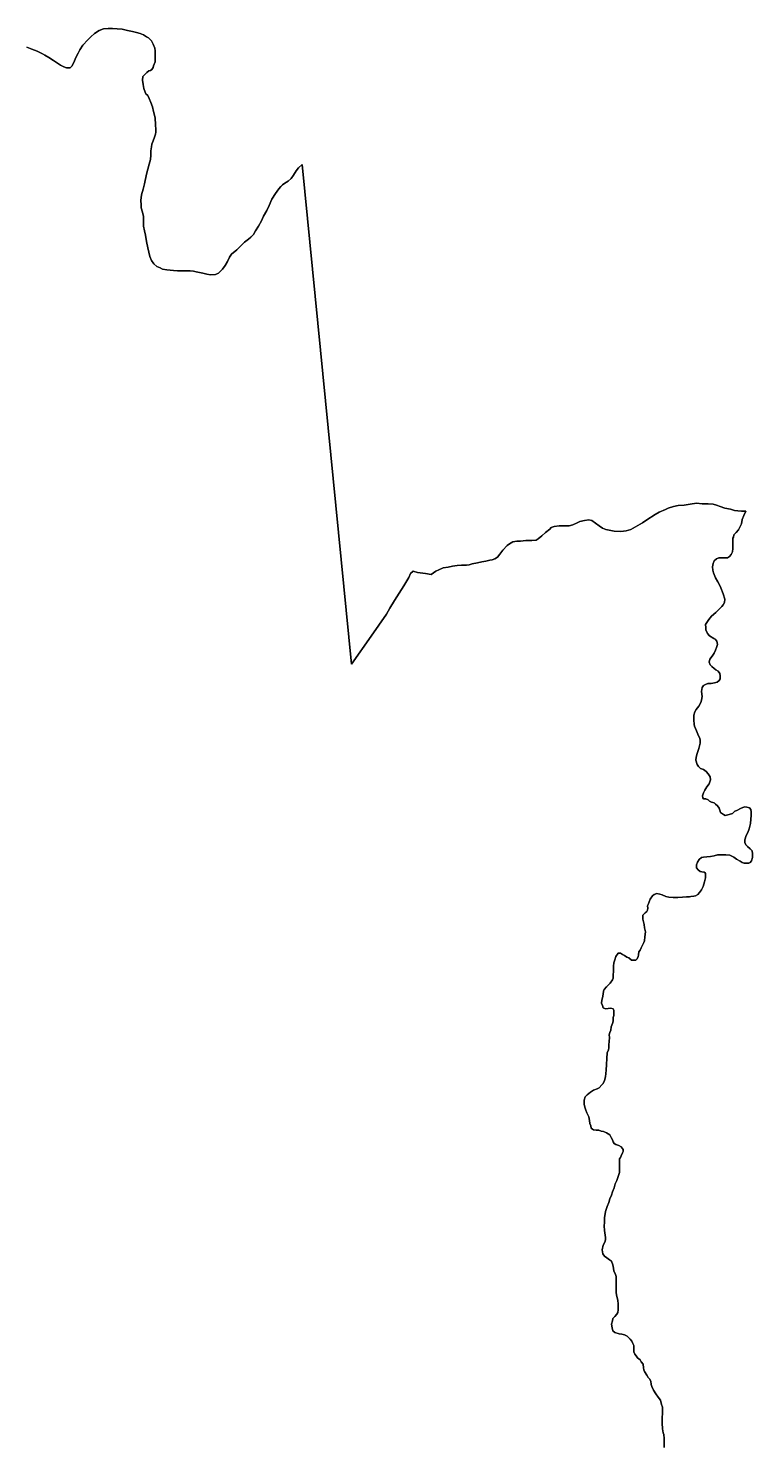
# Model space of a CAD drawing. Header units: inches. Extents: x 33.9 to 41.9, y -4.8 to 5.4.
# Drawn here: x 39.6127 to 39.6691, y -3.7523 to -3.6419 of the extents above; entities that cross this region are included whole.
import ezdxf

# ---------------------------------------------------------------- set-up
doc = ezdxf.new("R2010")
doc.units = ezdxf.units.IN
doc.header["$MEASUREMENT"] = 0
doc.layers.add('Counties', color=7, linetype='Continuous')

msp = doc.modelspace()

# ---------------------------------------------------------------- linework, layer by layer
at = {"layer": 'Counties'}
for points in [[(39.66219, -3.75238), (39.66219, -3.75201), (39.66219, -3.75169), (39.66217, -3.75138), (39.66211, -3.75124), (39.66207, -3.75093), (39.66203, -3.7505), (39.66203, -3.75016), (39.66205, -3.74965), (39.66207, -3.74926), (39.66197, -3.74903), (39.66189, -3.74871), (39.66171, -3.74846), (39.66154, -3.74822), (39.66136, -3.74793), (39.66124, -3.74765), (39.66118, -3.74748), (39.66114, -3.74722), (39.66104, -3.74703), (39.66094, -3.74693), (39.66083, -3.74677), (39.66065, -3.74646), (39.66061, -3.74634), (39.66057, -3.74618), (39.66055, -3.74591), (39.66041, -3.74573), (39.66031, -3.74557), (39.66012, -3.74542), (39.66, -3.74526), (39.6599, -3.74512), (39.65984, -3.74493), (39.65982, -3.74467), (39.65982, -3.74444), (39.65976, -3.74428), (39.65968, -3.74412), (39.65954, -3.74395), (39.6593, -3.74373), (39.65911, -3.74363), (39.65889, -3.74356), (39.65869, -3.74354), (39.65836, -3.74344), (39.6582, -3.7433), (39.65814, -3.74307), (39.6581, -3.74279), (39.65816, -3.74252), (39.6582, -3.74234), (39.65834, -3.74218), (39.6585, -3.74201), (39.65857, -3.74187), (39.6586, -3.74167), (39.6586, -3.74144), (39.65861, -3.74122), (39.65857, -3.74093), (39.6585, -3.74063), (39.65846, -3.74036), (39.65846, -3.74001), (39.65846, -3.73948), (39.65844, -3.73908), (39.65838, -3.73885), (39.65826, -3.73865), (39.65824, -3.73844), (39.6582, -3.73816), (39.65808, -3.73789), (39.65794, -3.73779), (39.65773, -3.73762), (39.65755, -3.7375), (39.65741, -3.7373), (39.65737, -3.73701), (39.65745, -3.73665), (39.65759, -3.73636), (39.65763, -3.73618), (39.65761, -3.73605), (39.65759, -3.73585), (39.65755, -3.7355), (39.65753, -3.73512), (39.65755, -3.73487), (39.65755, -3.73452), (39.65763, -3.73401), (39.65775, -3.73363), (39.65787, -3.73332), (39.65796, -3.73303), (39.6581, -3.73275), (39.65818, -3.73248), (39.6583, -3.73218), (39.65838, -3.73187), (39.6585, -3.73159), (39.65864, -3.73122), (39.65872, -3.73097), (39.65872, -3.73073), (39.65872, -3.73024), (39.65872, -3.72991), (39.6588, -3.72981), (39.65885, -3.72969), (39.65895, -3.72946), (39.65899, -3.72934), (39.65899, -3.72918), (39.65885, -3.72899), (39.65866, -3.72889), (39.65842, -3.72881), (39.6583, -3.72873), (39.65822, -3.72859), (39.65818, -3.72844), (39.65806, -3.72826), (39.65795, -3.72805), (39.65783, -3.72797), (39.65769, -3.72789), (39.65747, -3.72779), (39.65729, -3.72775), (39.6571, -3.72769), (39.6569, -3.72769), (39.6567, -3.72767), (39.6566, -3.72761), (39.65652, -3.72752), (39.65647, -3.72736), (39.65641, -3.72716), (39.65639, -3.72693), (39.65633, -3.72665), (39.65617, -3.72634), (39.65609, -3.72612), (39.65601, -3.72589), (39.65595, -3.72567), (39.65595, -3.72536), (39.65603, -3.7251), (39.65619, -3.72493), (39.65645, -3.72473), (39.65668, -3.72457), (39.65698, -3.72446), (39.65712, -3.72438), (39.65733, -3.72416), (39.65745, -3.72404), (39.65755, -3.72383), (39.65763, -3.72352), (39.65765, -3.72328), (39.65767, -3.72301), (39.65775, -3.72167), (39.65785, -3.72144), (39.65789, -3.72128), (39.65789, -3.72105), (39.65791, -3.72079), (39.65793, -3.72048), (39.65791, -3.72026), (39.65797, -3.72008), (39.65805, -3.71989), (39.65807, -3.71963), (39.65816, -3.71938), (39.65821, -3.7192), (39.65821, -3.71891), (39.65828, -3.71877), (39.65828, -3.7185), (39.65826, -3.71834), (39.65821, -3.71824), (39.65805, -3.7182), (39.65783, -3.71822), (39.65761, -3.71824), (39.65745, -3.71816), (39.6574, -3.71799), (39.65732, -3.71779), (39.65734, -3.71756), (39.6574, -3.71738), (39.65744, -3.7171), (39.65746, -3.71687), (39.65753, -3.71673), (39.65771, -3.71652), (39.65799, -3.71624), (39.65817, -3.71599), (39.65821, -3.71585), (39.65823, -3.71563), (39.65825, -3.7153), (39.65825, -3.71493), (39.65828, -3.71467), (39.65834, -3.71442), (39.65842, -3.71416), (39.65862, -3.71391), (39.65878, -3.71391), (39.65894, -3.714), (39.65911, -3.7141), (39.65927, -3.71422), (39.65943, -3.71428), (39.65965, -3.71444), (39.65989, -3.71446), (39.65998, -3.71444), (39.66006, -3.71436), (39.66016, -3.71418), (39.6602, -3.71404), (39.66022, -3.71381), (39.66032, -3.71367), (39.6604, -3.71349), (39.6605, -3.71328), (39.6606, -3.71308), (39.66066, -3.71295), (39.66068, -3.71263), (39.66073, -3.71224), (39.66066, -3.71193), (39.66064, -3.71167), (39.66052, -3.71126), (39.66054, -3.71094), (39.66072, -3.71077), (39.66083, -3.71065), (39.66089, -3.71055), (39.66091, -3.7104), (39.66089, -3.71022), (39.66093, -3.71012), (39.66103, -3.70991), (39.66111, -3.70969), (39.66127, -3.70945), (39.66141, -3.70934), (39.66162, -3.70926), (39.66186, -3.7093), (39.66204, -3.70936), (39.66232, -3.70949), (39.66255, -3.70955), (39.66289, -3.70957), (39.66324, -3.70957), (39.66362, -3.70955), (39.66392, -3.70953), (39.66415, -3.70951), (39.66427, -3.70949), (39.66449, -3.70947), (39.66463, -3.70943), (39.6648, -3.70934), (39.66494, -3.70918), (39.6651, -3.70898), (39.66522, -3.70871), (39.66532, -3.70834), (39.6654, -3.70804), (39.6654, -3.70781), (39.6654, -3.70767), (39.6653, -3.70761), (39.66512, -3.70757), (39.66498, -3.70755), (39.66483, -3.70743), (39.66471, -3.70726), (39.66471, -3.70704), (39.66477, -3.70683), (39.66492, -3.70661), (39.6651, -3.70645), (39.66524, -3.70643), (39.66552, -3.70641), (39.66579, -3.70637), (39.66609, -3.70634), (39.66635, -3.70624), (39.6666, -3.70624), (39.667, -3.70624), (39.66731, -3.70628), (39.66761, -3.70643), (39.66783, -3.70659), (39.6681, -3.70675), (39.66826, -3.70684), (39.66842, -3.7069), (39.66862, -3.7069), (39.66877, -3.70689), (39.66889, -3.70684), (39.66899, -3.70673), (39.66907, -3.70645), (39.66907, -3.70618), (39.66903, -3.70594), (39.66887, -3.70579), (39.66868, -3.70561), (39.66856, -3.70549), (39.66846, -3.70532), (39.66846, -3.70508), (39.66856, -3.70475), (39.6687, -3.70451), (39.6688, -3.70422), (39.6689, -3.70381), (39.66893, -3.70347), (39.66895, -3.70318), (39.66897, -3.7029), (39.66893, -3.70273), (39.66884, -3.70259), (39.66862, -3.70253), (39.66844, -3.70251), (39.66812, -3.70265), (39.66785, -3.70279), (39.66769, -3.70286), (39.66751, -3.70302), (39.66725, -3.70312), (39.66694, -3.70318), (39.6668, -3.7031), (39.66658, -3.70296), (39.66652, -3.70277), (39.66646, -3.70263), (39.66633, -3.70243), (39.66619, -3.7023), (39.66607, -3.7022), (39.66587, -3.70214), (39.66572, -3.70206), (39.66562, -3.70196), (39.66542, -3.70189), (39.66526, -3.7019), (39.6652, -3.70181), (39.66518, -3.70165), (39.66526, -3.70143), (39.66536, -3.70122), (39.66552, -3.70096), (39.6657, -3.70073), (39.66579, -3.70041), (39.66576, -3.70018), (39.6656, -3.69994), (39.66546, -3.69977), (39.66526, -3.69961), (39.66502, -3.69953), (39.66487, -3.69937), (39.66475, -3.69922), (39.66465, -3.69889), (39.66467, -3.69865), (39.66475, -3.69835), (39.66489, -3.69796), (39.66499, -3.69755), (39.66499, -3.69736), (39.66497, -3.69718), (39.66485, -3.69698), (39.66471, -3.69661), (39.66455, -3.69624), (39.66451, -3.6961), (39.66449, -3.69575), (39.66449, -3.69537), (39.66457, -3.69512), (39.66467, -3.69494), (39.66489, -3.69467), (39.66503, -3.69439), (39.6651, -3.6942), (39.66514, -3.69392), (39.6651, -3.69353), (39.66514, -3.69322), (39.66526, -3.69306), (39.6654, -3.69298), (39.66558, -3.6929), (39.66584, -3.69292), (39.66611, -3.69286), (39.66631, -3.69282), (39.66647, -3.69269), (39.66655, -3.69255), (39.66655, -3.69232), (39.66651, -3.69214), (39.66639, -3.69194), (39.66621, -3.69185), (39.66607, -3.69175), (39.66591, -3.69159), (39.66578, -3.69145), (39.66568, -3.69124), (39.66574, -3.69102), (39.66593, -3.69079), (39.66609, -3.69055), (39.66619, -3.69031), (39.66627, -3.6901), (39.66633, -3.68988), (39.66629, -3.68961), (39.66615, -3.68947), (39.66605, -3.68941), (39.66572, -3.6892), (39.66556, -3.68902), (39.66542, -3.68873), (39.66542, -3.68855), (39.6654, -3.68833), (39.6655, -3.68816), (39.66566, -3.68792), (39.66586, -3.68767), (39.66621, -3.68739), (39.66647, -3.68712), (39.66667, -3.68692), (39.66678, -3.68679), (39.66688, -3.68661), (39.6669, -3.68635), (39.66678, -3.68594), (39.66661, -3.68547), (39.66651, -3.68528), (39.66637, -3.685), (39.66619, -3.68469), (39.66602, -3.68429), (39.66598, -3.6841), (39.66596, -3.68384), (39.666, -3.68357), (39.66609, -3.68335), (39.66625, -3.68322), (39.66643, -3.68312), (39.66677, -3.68312), (39.66694, -3.68314), (39.66712, -3.68314), (39.66728, -3.68302), (39.6674, -3.68288), (39.6675, -3.68265), (39.66752, -3.68239), (39.66754, -3.68206), (39.66754, -3.68161), (39.66758, -3.68151), (39.66762, -3.68135), (39.66779, -3.68116), (39.66797, -3.68094), (39.66811, -3.68069), (39.66821, -3.68049), (39.66827, -3.68014), (39.66839, -3.67984), (39.66854, -3.67949), (39.66821, -3.67949), (39.66791, -3.67947), (39.66766, -3.67945), (39.66736, -3.67935), (39.6669, -3.67926), (39.66655, -3.67914), (39.66625, -3.67904), (39.666, -3.67896), (39.66562, -3.67892), (39.66515, -3.67892), (39.66471, -3.67888), (39.66422, -3.67894), (39.66375, -3.67902), (39.66329, -3.67906), (39.66292, -3.67914), (39.6625, -3.67926), (39.6623, -3.67937), (39.66181, -3.67957), (39.66149, -3.67975), (39.66084, -3.68018), (39.66049, -3.68041), (39.65997, -3.68071), (39.6596, -3.68092), (39.65924, -3.68102), (39.65881, -3.68108), (39.65829, -3.68106), (39.65792, -3.68098), (39.65764, -3.68092), (39.6574, -3.68081), (39.65713, -3.68063), (39.65685, -3.68043), (39.65655, -3.68022), (39.65632, -3.68018), (39.656, -3.68022), (39.65563, -3.6803), (39.65543, -3.68041), (39.65509, -3.68055), (39.6548, -3.68063), (39.65436, -3.68065), (39.65401, -3.68065), (39.65363, -3.68069), (39.65339, -3.68077), (39.6533, -3.68089), (39.65296, -3.68116), (39.65268, -3.68142), (39.65239, -3.68165), (39.65223, -3.68175), (39.65189, -3.68179), (39.65142, -3.68179), (39.65102, -3.68183), (39.65071, -3.68183), (39.65041, -3.68189), (39.65015, -3.68204), (39.64998, -3.68218), (39.64964, -3.68253), (39.6494, -3.68285), (39.64923, -3.68308), (39.64901, -3.6832), (39.64879, -3.68328), (39.64863, -3.68332), (39.64832, -3.68338), (39.648, -3.68344), (39.64765, -3.68351), (39.64725, -3.68359), (39.64701, -3.68367), (39.6468, -3.68371), (39.64642, -3.68371), (39.64608, -3.68373), (39.64571, -3.68379), (39.64537, -3.68385), (39.645, -3.68391), (39.64466, -3.68406), (39.64443, -3.68418), (39.64405, -3.68442), (39.64362, -3.68436), (39.643, -3.68426), (39.64265, -3.68416), (39.64245, -3.68434), (39.64231, -3.68465), (39.64192, -3.68532), (39.64156, -3.68587), (39.64121, -3.68644), (39.64085, -3.68705), (39.64059, -3.68752), (39.63939, -3.68923), (39.63786, -3.69142), (39.63402, -3.65252), (39.63373, -3.65277), (39.63355, -3.65299), (39.63333, -3.65334), (39.63315, -3.65361), (39.63294, -3.65381), (39.63268, -3.65397), (39.63248, -3.65409), (39.63236, -3.65422), (39.6322, -3.6544), (39.63193, -3.65477), (39.63165, -3.65522), (39.63145, -3.65569), (39.63126, -3.65609), (39.63102, -3.65652), (39.63086, -3.65689), (39.63062, -3.65732), (39.63039, -3.65767), (39.63023, -3.65797), (39.63001, -3.65816), (39.62983, -3.65832), (39.62954, -3.65856), (39.62924, -3.65885), (39.62893, -3.65914), (39.62853, -3.6595), (39.62835, -3.65971), (39.62821, -3.66007), (39.62802, -3.66038), (39.62782, -3.66066), (39.6275, -3.66097), (39.62727, -3.66107), (39.62689, -3.66109), (39.62659, -3.66105), (39.62628, -3.66097), (39.62602, -3.66091), (39.62578, -3.66087), (39.62555, -3.66081), (39.62529, -3.66079), (39.62507, -3.66079), (39.62472, -3.66079), (39.62432, -3.66079), (39.62401, -3.66075), (39.62349, -3.6607), (39.62316, -3.66066), (39.62296, -3.66056), (39.6227, -3.66046), (39.62247, -3.66024), (39.62229, -3.65997), (39.62217, -3.65968), (39.62209, -3.65934), (39.62201, -3.65899), (39.62189, -3.6585), (39.62183, -3.65801), (39.62176, -3.65766), (39.62168, -3.65732), (39.62168, -3.65703), (39.62168, -3.65656), (39.6216, -3.65622), (39.6215, -3.65587), (39.6215, -3.65564), (39.62146, -3.6553), (39.62152, -3.65487), (39.62164, -3.65444), (39.62174, -3.65401), (39.62191, -3.65326), (39.62211, -3.65248), (39.62221, -3.65211), (39.62223, -3.65177), (39.62225, -3.65144), (39.62229, -3.65113), (39.62231, -3.65093), (39.62241, -3.65066), (39.62253, -3.65038), (39.62261, -3.65015), (39.62263, -3.64999), (39.62263, -3.64979), (39.62261, -3.64942), (39.62257, -3.64887), (39.62245, -3.64838), (39.62237, -3.64803), (39.62225, -3.64769), (39.62211, -3.64738), (39.62201, -3.64715), (39.62186, -3.64701), (39.6218, -3.64687), (39.6217, -3.6466), (39.62164, -3.64628), (39.62158, -3.64595), (39.62162, -3.64567), (39.62172, -3.64556), (39.62184, -3.64542), (39.62194, -3.64534), (39.62209, -3.64522), (39.62221, -3.64518), (39.62231, -3.64511), (39.62243, -3.64495), (39.62245, -3.64483), (39.62257, -3.64452), (39.62259, -3.64405), (39.62259, -3.64367), (39.62255, -3.64344), (39.62243, -3.64314), (39.62229, -3.64289), (39.62207, -3.64265), (39.6219, -3.64256), (39.62166, -3.64242), (39.62142, -3.64232), (39.62113, -3.64224), (39.62081, -3.64215), (39.62043, -3.64207), (39.62, -3.64197), (39.61963, -3.64195), (39.61925, -3.64193), (39.61891, -3.64191), (39.61856, -3.64195), (39.61822, -3.64207), (39.61785, -3.6423), (39.61757, -3.64256), (39.61733, -3.64281), (39.61694, -3.64322), (39.61672, -3.64358), (39.61658, -3.64385), (39.61641, -3.64419), (39.61625, -3.64458), (39.61609, -3.64485), (39.61595, -3.64499), (39.61567, -3.64499), (39.61546, -3.64491), (39.6152, -3.64477), (39.61498, -3.64462), (39.61467, -3.6444), (39.61431, -3.64417), (39.61399, -3.64399), (39.61382, -3.64389), (39.6134, -3.64368), (39.61299, -3.64352), (39.61259, -3.64338)], [(39.61259, -3.64338), (39.61299, -3.64352), (39.6134, -3.64368), (39.61382, -3.64389), (39.61399, -3.64399), (39.61431, -3.64417), (39.61467, -3.6444), (39.61498, -3.64462), (39.6152, -3.64477), (39.61546, -3.64491), (39.61567, -3.64499), (39.61595, -3.64499), (39.61609, -3.64485), (39.61625, -3.64458), (39.61641, -3.64419), (39.61658, -3.64385), (39.61672, -3.64358), (39.61694, -3.64322), (39.61733, -3.64281), (39.61757, -3.64256), (39.61785, -3.6423), (39.61822, -3.64207), (39.61856, -3.64195), (39.61891, -3.64191), (39.61925, -3.64193), (39.61963, -3.64195), (39.62, -3.64197), (39.62043, -3.64207), (39.62081, -3.64215), (39.62113, -3.64224), (39.62142, -3.64232), (39.62166, -3.64242), (39.6219, -3.64256), (39.62207, -3.64265), (39.62229, -3.64289), (39.62243, -3.64314), (39.62255, -3.64344), (39.62259, -3.64367), (39.62259, -3.64405), (39.62257, -3.64452), (39.62245, -3.64483), (39.62243, -3.64495), (39.62231, -3.64511), (39.62221, -3.64518), (39.62209, -3.64522), (39.62194, -3.64534), (39.62184, -3.64542), (39.62172, -3.64556), (39.62162, -3.64567), (39.62158, -3.64595), (39.62164, -3.64628), (39.6217, -3.6466), (39.6218, -3.64687), (39.62186, -3.64701), (39.62201, -3.64715), (39.62211, -3.64738), (39.62225, -3.64769), (39.62237, -3.64803), (39.62245, -3.64838), (39.62257, -3.64887), (39.62261, -3.64942), (39.62263, -3.64979), (39.62263, -3.64999), (39.62261, -3.65015), (39.62253, -3.65038), (39.62241, -3.65066), (39.62231, -3.65093), (39.62229, -3.65113), (39.62225, -3.65144), (39.62223, -3.65177), (39.62221, -3.65211), (39.62211, -3.65248), (39.62191, -3.65326), (39.62174, -3.65401), (39.62164, -3.65444), (39.62152, -3.65487), (39.62146, -3.6553), (39.6215, -3.65564), (39.6215, -3.65587), (39.6216, -3.65622), (39.62168, -3.65656), (39.62168, -3.65703), (39.62168, -3.65732), (39.62176, -3.65766), (39.62183, -3.65801), (39.62189, -3.6585), (39.62201, -3.65899), (39.62209, -3.65934), (39.62217, -3.65968), (39.62229, -3.65997), (39.62247, -3.66024), (39.6227, -3.66046), (39.62296, -3.66056), (39.62316, -3.66066), (39.62349, -3.6607), (39.62401, -3.66075), (39.62432, -3.66079), (39.62472, -3.66079), (39.62507, -3.66079), (39.62529, -3.66079), (39.62555, -3.66081), (39.62578, -3.66087), (39.62602, -3.66091), (39.62628, -3.66097), (39.62659, -3.66105), (39.62689, -3.66109), (39.62727, -3.66107), (39.6275, -3.66097), (39.62782, -3.66066), (39.62802, -3.66038), (39.62821, -3.66007), (39.62835, -3.65971), (39.62853, -3.6595), (39.62893, -3.65914), (39.62924, -3.65885), (39.62954, -3.65856), (39.62983, -3.65832), (39.63001, -3.65816), (39.63023, -3.65797), (39.63039, -3.65767), (39.63062, -3.65732), (39.63086, -3.65689), (39.63102, -3.65652), (39.63126, -3.65609), (39.63145, -3.65569), (39.63165, -3.65522), (39.63193, -3.65477), (39.6322, -3.6544), (39.63236, -3.65422), (39.63248, -3.65409), (39.63268, -3.65397), (39.63294, -3.65381), (39.63315, -3.65361), (39.63333, -3.65334), (39.63355, -3.65299), (39.63373, -3.65277), (39.63402, -3.65252), (39.63786, -3.69142), (39.63939, -3.68923), (39.64059, -3.68752), (39.64085, -3.68705), (39.64121, -3.68644), (39.64156, -3.68587), (39.64192, -3.68532), (39.64231, -3.68465), (39.64245, -3.68434), (39.64265, -3.68416), (39.643, -3.68426), (39.64362, -3.68436), (39.64405, -3.68442), (39.64443, -3.68418), (39.64466, -3.68406), (39.645, -3.68391), (39.64537, -3.68385), (39.64571, -3.68379), (39.64608, -3.68373), (39.64642, -3.68371), (39.6468, -3.68371), (39.64701, -3.68367), (39.64725, -3.68359), (39.64765, -3.68351), (39.648, -3.68344), (39.64832, -3.68338), (39.64863, -3.68332), (39.64879, -3.68328), (39.64901, -3.6832), (39.64923, -3.68308), (39.6494, -3.68285), (39.64964, -3.68253), (39.64998, -3.68218), (39.65015, -3.68204), (39.65041, -3.68189), (39.65071, -3.68183), (39.65102, -3.68183), (39.65142, -3.68179), (39.65189, -3.68179), (39.65223, -3.68175), (39.65239, -3.68165), (39.65268, -3.68142), (39.65296, -3.68116), (39.6533, -3.68089), (39.65339, -3.68077), (39.65363, -3.68069), (39.65401, -3.68065), (39.65436, -3.68065), (39.6548, -3.68063), (39.65509, -3.68055), (39.65543, -3.68041), (39.65563, -3.6803), (39.656, -3.68022), (39.65632, -3.68018), (39.65655, -3.68022), (39.65685, -3.68043), (39.65713, -3.68063), (39.6574, -3.68081), (39.65764, -3.68092), (39.65792, -3.68098), (39.65829, -3.68106), (39.65881, -3.68108), (39.65924, -3.68102), (39.6596, -3.68092), (39.65997, -3.68071), (39.66049, -3.68041), (39.66084, -3.68018), (39.66149, -3.67975), (39.66181, -3.67957), (39.6623, -3.67937), (39.6625, -3.67926), (39.66292, -3.67914), (39.66329, -3.67906), (39.66375, -3.67902), (39.66422, -3.67894), (39.66471, -3.67888), (39.66515, -3.67892), (39.66562, -3.67892), (39.666, -3.67896), (39.66625, -3.67904), (39.66655, -3.67914), (39.6669, -3.67926), (39.66736, -3.67935), (39.66766, -3.67945), (39.66791, -3.67947), (39.66821, -3.67949), (39.66854, -3.67949), (39.66839, -3.67984), (39.66827, -3.68014), (39.66821, -3.68049), (39.66811, -3.68069), (39.66797, -3.68094), (39.66779, -3.68116), (39.66762, -3.68135), (39.66758, -3.68151), (39.66754, -3.68161), (39.66754, -3.68206), (39.66752, -3.68239), (39.6675, -3.68265), (39.6674, -3.68288), (39.66728, -3.68302), (39.66712, -3.68314), (39.66694, -3.68314), (39.66677, -3.68312), (39.66643, -3.68312), (39.66625, -3.68322), (39.66609, -3.68335), (39.666, -3.68357), (39.66596, -3.68384), (39.66598, -3.6841), (39.66602, -3.68429), (39.66619, -3.68469), (39.66637, -3.685), (39.66651, -3.68528), (39.66661, -3.68547), (39.66678, -3.68594), (39.6669, -3.68635), (39.66688, -3.68661), (39.66678, -3.68679), (39.66667, -3.68692), (39.66647, -3.68712), (39.66621, -3.68739), (39.66586, -3.68767), (39.66566, -3.68792), (39.6655, -3.68816), (39.6654, -3.68833), (39.66542, -3.68855), (39.66542, -3.68873), (39.66556, -3.68902), (39.66572, -3.6892), (39.66605, -3.68941), (39.66615, -3.68947), (39.66629, -3.68961), (39.66633, -3.68988), (39.66627, -3.6901), (39.66619, -3.69031), (39.66609, -3.69055), (39.66593, -3.69079), (39.66574, -3.69102), (39.66568, -3.69124), (39.66578, -3.69145), (39.66591, -3.69159), (39.66607, -3.69175), (39.66621, -3.69185), (39.66639, -3.69194), (39.66651, -3.69214), (39.66655, -3.69232), (39.66655, -3.69255), (39.66647, -3.69269), (39.66631, -3.69282), (39.66611, -3.69286), (39.66584, -3.69292), (39.66558, -3.6929), (39.6654, -3.69298), (39.66526, -3.69306), (39.66514, -3.69322), (39.6651, -3.69353), (39.66514, -3.69392), (39.6651, -3.6942), (39.66503, -3.69439), (39.66489, -3.69467), (39.66467, -3.69494), (39.66457, -3.69512), (39.66449, -3.69537), (39.66449, -3.69575), (39.66451, -3.6961), (39.66455, -3.69624), (39.66471, -3.69661), (39.66485, -3.69698), (39.66497, -3.69718), (39.66499, -3.69736), (39.66499, -3.69755), (39.66489, -3.69796), (39.66475, -3.69835), (39.66467, -3.69865), (39.66465, -3.69889), (39.66475, -3.69922), (39.66487, -3.69937), (39.66502, -3.69953), (39.66526, -3.69961), (39.66546, -3.69977), (39.6656, -3.69994), (39.66576, -3.70018), (39.66579, -3.70041), (39.6657, -3.70073), (39.66552, -3.70096), (39.66536, -3.70122), (39.66526, -3.70143), (39.66518, -3.70165), (39.6652, -3.70181), (39.66526, -3.7019), (39.66542, -3.70189), (39.66562, -3.70196), (39.66572, -3.70206), (39.66587, -3.70214), (39.66607, -3.7022), (39.66619, -3.7023), (39.66633, -3.70243), (39.66646, -3.70263), (39.66652, -3.70277), (39.66658, -3.70296), (39.6668, -3.7031), (39.66694, -3.70318), (39.66725, -3.70312), (39.66751, -3.70302), (39.66769, -3.70286), (39.66785, -3.70279), (39.66812, -3.70265), (39.66844, -3.70251), (39.66862, -3.70253), (39.66884, -3.70259), (39.66893, -3.70273), (39.66897, -3.7029), (39.66895, -3.70318), (39.66893, -3.70347), (39.6689, -3.70381), (39.6688, -3.70422), (39.6687, -3.70451), (39.66856, -3.70475), (39.66846, -3.70508), (39.66846, -3.70532), (39.66856, -3.70549), (39.66868, -3.70561), (39.66887, -3.70579), (39.66903, -3.70594), (39.66907, -3.70618), (39.66907, -3.70645), (39.66899, -3.70673), (39.66889, -3.70684), (39.66877, -3.70689), (39.66862, -3.7069), (39.66842, -3.7069), (39.66826, -3.70684), (39.6681, -3.70675), (39.66783, -3.70659), (39.66761, -3.70643), (39.66731, -3.70628), (39.667, -3.70624), (39.6666, -3.70624), (39.66635, -3.70624), (39.66609, -3.70634), (39.66579, -3.70637), (39.66552, -3.70641), (39.66524, -3.70643), (39.6651, -3.70645), (39.66492, -3.70661), (39.66477, -3.70683), (39.66471, -3.70704), (39.66471, -3.70726), (39.66483, -3.70743), (39.66498, -3.70755), (39.66512, -3.70757), (39.6653, -3.70761), (39.6654, -3.70767), (39.6654, -3.70781), (39.6654, -3.70804), (39.66532, -3.70834), (39.66522, -3.70871), (39.6651, -3.70898), (39.66494, -3.70918), (39.6648, -3.70934), (39.66463, -3.70943), (39.66449, -3.70947), (39.66427, -3.70949), (39.66415, -3.70951), (39.66392, -3.70953), (39.66362, -3.70955), (39.66324, -3.70957), (39.66289, -3.70957), (39.66255, -3.70955), (39.66232, -3.70949), (39.66204, -3.70936), (39.66186, -3.7093), (39.66162, -3.70926), (39.66141, -3.70934), (39.66127, -3.70945), (39.66111, -3.70969), (39.66103, -3.70991), (39.66093, -3.71012), (39.66089, -3.71022), (39.66091, -3.7104), (39.66089, -3.71055), (39.66083, -3.71065), (39.66072, -3.71077), (39.66054, -3.71094), (39.66052, -3.71126), (39.66064, -3.71167), (39.66066, -3.71193), (39.66073, -3.71224), (39.66068, -3.71263), (39.66066, -3.71295), (39.6606, -3.71308), (39.6605, -3.71328), (39.6604, -3.71349), (39.66032, -3.71367), (39.66022, -3.71381), (39.6602, -3.71404), (39.66016, -3.71418), (39.66006, -3.71436), (39.65998, -3.71444), (39.65989, -3.71446), (39.65965, -3.71444), (39.65943, -3.71428), (39.65927, -3.71422), (39.65911, -3.7141), (39.65894, -3.714), (39.65878, -3.71391), (39.65862, -3.71391), (39.65842, -3.71416), (39.65834, -3.71442), (39.65828, -3.71467), (39.65825, -3.71493), (39.65825, -3.7153), (39.65823, -3.71563), (39.65821, -3.71585), (39.65817, -3.71599), (39.65799, -3.71624), (39.65771, -3.71652), (39.65753, -3.71673), (39.65746, -3.71687), (39.65744, -3.7171), (39.6574, -3.71738), (39.65734, -3.71756), (39.65732, -3.71779), (39.6574, -3.71799), (39.65745, -3.71816), (39.65761, -3.71824), (39.65783, -3.71822), (39.65805, -3.7182), (39.65821, -3.71824), (39.65826, -3.71834), (39.65828, -3.7185), (39.65828, -3.71877), (39.65821, -3.71891), (39.65821, -3.7192), (39.65816, -3.71938), (39.65807, -3.71963), (39.65805, -3.71989), (39.65797, -3.72008), (39.65791, -3.72026), (39.65793, -3.72048), (39.65791, -3.72079), (39.65789, -3.72105), (39.65789, -3.72128), (39.65785, -3.72144), (39.65775, -3.72167), (39.65767, -3.72301), (39.65765, -3.72328), (39.65763, -3.72352), (39.65755, -3.72383), (39.65745, -3.72404), (39.65733, -3.72416), (39.65712, -3.72438), (39.65698, -3.72446), (39.65668, -3.72457), (39.65645, -3.72473), (39.65619, -3.72493), (39.65603, -3.7251), (39.65595, -3.72536), (39.65595, -3.72567), (39.65601, -3.72589), (39.65609, -3.72612), (39.65617, -3.72634), (39.65633, -3.72665), (39.65639, -3.72693), (39.65641, -3.72716), (39.65647, -3.72736), (39.65652, -3.72752), (39.6566, -3.72761), (39.6567, -3.72767), (39.6569, -3.72769), (39.6571, -3.72769), (39.65729, -3.72775), (39.65747, -3.72779), (39.65769, -3.72789), (39.65783, -3.72797), (39.65795, -3.72805), (39.65806, -3.72826), (39.65818, -3.72844), (39.65822, -3.72859), (39.6583, -3.72873), (39.65842, -3.72881), (39.65866, -3.72889), (39.65885, -3.72899), (39.65899, -3.72918), (39.65899, -3.72934), (39.65895, -3.72946), (39.65885, -3.72969), (39.6588, -3.72981), (39.65872, -3.72991), (39.65872, -3.73024), (39.65872, -3.73073), (39.65872, -3.73097), (39.65864, -3.73122), (39.6585, -3.73159), (39.65838, -3.73187), (39.6583, -3.73218), (39.65818, -3.73248), (39.6581, -3.73275), (39.65796, -3.73303), (39.65787, -3.73332), (39.65775, -3.73363), (39.65763, -3.73401), (39.65755, -3.73452), (39.65755, -3.73487), (39.65753, -3.73512), (39.65755, -3.7355), (39.65759, -3.73585), (39.65761, -3.73605), (39.65763, -3.73618), (39.65759, -3.73636), (39.65745, -3.73665), (39.65737, -3.73701), (39.65741, -3.7373), (39.65755, -3.7375), (39.65773, -3.73762), (39.65794, -3.73779), (39.65808, -3.73789), (39.6582, -3.73816), (39.65824, -3.73844), (39.65826, -3.73865), (39.65838, -3.73885), (39.65844, -3.73908), (39.65846, -3.73948), (39.65846, -3.74001), (39.65846, -3.74036), (39.6585, -3.74063), (39.65857, -3.74093), (39.65861, -3.74122), (39.6586, -3.74144), (39.6586, -3.74167), (39.65857, -3.74187), (39.6585, -3.74201), (39.65834, -3.74218), (39.6582, -3.74234), (39.65816, -3.74252), (39.6581, -3.74279), (39.65814, -3.74307), (39.6582, -3.7433), (39.65836, -3.74344), (39.65869, -3.74354), (39.65889, -3.74356), (39.65911, -3.74363), (39.6593, -3.74373), (39.65954, -3.74395), (39.65968, -3.74412), (39.65976, -3.74428), (39.65982, -3.74444), (39.65982, -3.74467), (39.65984, -3.74493), (39.6599, -3.74512), (39.66, -3.74526), (39.66012, -3.74542), (39.66031, -3.74557), (39.66041, -3.74573), (39.66055, -3.74591), (39.66057, -3.74618), (39.66061, -3.74634), (39.66065, -3.74646), (39.66083, -3.74677), (39.66094, -3.74693), (39.66104, -3.74703), (39.66114, -3.74722), (39.66118, -3.74748), (39.66124, -3.74765), (39.66136, -3.74793), (39.66154, -3.74822), (39.66171, -3.74846), (39.66189, -3.74871), (39.66197, -3.74903), (39.66207, -3.74926), (39.66205, -3.74965), (39.66203, -3.75016), (39.66203, -3.7505), (39.66207, -3.75093), (39.66211, -3.75124), (39.66217, -3.75138), (39.66219, -3.75169), (39.66219, -3.75201), (39.66219, -3.75238)], [(39.66219, -3.75238), (39.66219, -3.75201), (39.66219, -3.75169), (39.66217, -3.75138), (39.66211, -3.75124), (39.66207, -3.75093), (39.66203, -3.7505), (39.66203, -3.75016), (39.66205, -3.74965), (39.66207, -3.74926), (39.66197, -3.74903), (39.66189, -3.74871), (39.66171, -3.74846), (39.66154, -3.74822), (39.66136, -3.74793), (39.66124, -3.74765), (39.66118, -3.74748), (39.66114, -3.74722), (39.66104, -3.74703), (39.66094, -3.74693), (39.66083, -3.74677), (39.66065, -3.74646), (39.66061, -3.74634), (39.66057, -3.74618), (39.66055, -3.74591), (39.66041, -3.74573), (39.66031, -3.74557), (39.66012, -3.74542), (39.66, -3.74526), (39.6599, -3.74512), (39.65984, -3.74493), (39.65982, -3.74467), (39.65982, -3.74444), (39.65976, -3.74428), (39.65968, -3.74412), (39.65954, -3.74395), (39.6593, -3.74373), (39.65911, -3.74363), (39.65889, -3.74356), (39.65869, -3.74354), (39.65836, -3.74344), (39.6582, -3.7433), (39.65814, -3.74307), (39.6581, -3.74279), (39.65816, -3.74252), (39.6582, -3.74234), (39.65834, -3.74218), (39.6585, -3.74201), (39.65857, -3.74187), (39.6586, -3.74167), (39.6586, -3.74144), (39.65861, -3.74122), (39.65857, -3.74093), (39.6585, -3.74063), (39.65846, -3.74036), (39.65846, -3.74001), (39.65846, -3.73948), (39.65844, -3.73908), (39.65838, -3.73885), (39.65826, -3.73865), (39.65824, -3.73844), (39.6582, -3.73816), (39.65808, -3.73789), (39.65794, -3.73779), (39.65773, -3.73762), (39.65755, -3.7375), (39.65741, -3.7373), (39.65737, -3.73701), (39.65745, -3.73665), (39.65759, -3.73636), (39.65763, -3.73618), (39.65761, -3.73605), (39.65759, -3.73585), (39.65755, -3.7355), (39.65753, -3.73512), (39.65755, -3.73487), (39.65755, -3.73452), (39.65763, -3.73401), (39.65775, -3.73363), (39.65787, -3.73332), (39.65796, -3.73303), (39.6581, -3.73275), (39.65818, -3.73248), (39.6583, -3.73218), (39.65838, -3.73187), (39.6585, -3.73159), (39.65864, -3.73122), (39.65872, -3.73097), (39.65872, -3.73073), (39.65872, -3.73024), (39.65872, -3.72991), (39.6588, -3.72981), (39.65885, -3.72969), (39.65895, -3.72946), (39.65899, -3.72934), (39.65899, -3.72918), (39.65885, -3.72899), (39.65866, -3.72889), (39.65842, -3.72881), (39.6583, -3.72873), (39.65822, -3.72859), (39.65818, -3.72844), (39.65806, -3.72826), (39.65795, -3.72805), (39.65783, -3.72797), (39.65769, -3.72789), (39.65747, -3.72779), (39.65729, -3.72775), (39.6571, -3.72769), (39.6569, -3.72769), (39.6567, -3.72767), (39.6566, -3.72761), (39.65652, -3.72752), (39.65647, -3.72736), (39.65641, -3.72716), (39.65639, -3.72693), (39.65633, -3.72665), (39.65617, -3.72634), (39.65609, -3.72612), (39.65601, -3.72589), (39.65595, -3.72567), (39.65595, -3.72536), (39.65603, -3.7251), (39.65619, -3.72493), (39.65645, -3.72473), (39.65668, -3.72457), (39.65698, -3.72446), (39.65712, -3.72438), (39.65733, -3.72416), (39.65745, -3.72404), (39.65755, -3.72383), (39.65763, -3.72352), (39.65765, -3.72328), (39.65767, -3.72301), (39.65775, -3.72167), (39.65785, -3.72144), (39.65789, -3.72128), (39.65789, -3.72105), (39.65791, -3.72079), (39.65793, -3.72048), (39.65791, -3.72026), (39.65797, -3.72008), (39.65805, -3.71989), (39.65807, -3.71963), (39.65816, -3.71938), (39.65821, -3.7192), (39.65821, -3.71891), (39.65828, -3.71877), (39.65828, -3.7185), (39.65826, -3.71834), (39.65821, -3.71824), (39.65805, -3.7182), (39.65783, -3.71822), (39.65761, -3.71824), (39.65745, -3.71816), (39.6574, -3.71799), (39.65732, -3.71779), (39.65734, -3.71756), (39.6574, -3.71738), (39.65744, -3.7171), (39.65746, -3.71687), (39.65753, -3.71673), (39.65771, -3.71652), (39.65799, -3.71624), (39.65817, -3.71599), (39.65821, -3.71585), (39.65823, -3.71563), (39.65825, -3.7153), (39.65825, -3.71493), (39.65828, -3.71467), (39.65834, -3.71442), (39.65842, -3.71416), (39.65862, -3.71391), (39.65878, -3.71391), (39.65894, -3.714), (39.65911, -3.7141), (39.65927, -3.71422), (39.65943, -3.71428), (39.65965, -3.71444), (39.65989, -3.71446), (39.65998, -3.71444), (39.66006, -3.71436), (39.66016, -3.71418), (39.6602, -3.71404), (39.66022, -3.71381), (39.66032, -3.71367), (39.6604, -3.71349), (39.6605, -3.71328), (39.6606, -3.71308), (39.66066, -3.71295), (39.66068, -3.71263), (39.66073, -3.71224), (39.66066, -3.71193), (39.66064, -3.71167), (39.66052, -3.71126), (39.66054, -3.71094), (39.66072, -3.71077), (39.66083, -3.71065), (39.66089, -3.71055), (39.66091, -3.7104), (39.66089, -3.71022), (39.66093, -3.71012), (39.66103, -3.70991), (39.66111, -3.70969), (39.66127, -3.70945), (39.66141, -3.70934), (39.66162, -3.70926), (39.66186, -3.7093), (39.66204, -3.70936), (39.66232, -3.70949), (39.66255, -3.70955), (39.66289, -3.70957), (39.66324, -3.70957), (39.66362, -3.70955), (39.66392, -3.70953), (39.66415, -3.70951), (39.66427, -3.70949), (39.66449, -3.70947), (39.66463, -3.70943), (39.6648, -3.70934), (39.66494, -3.70918), (39.6651, -3.70898), (39.66522, -3.70871), (39.66532, -3.70834), (39.6654, -3.70804), (39.6654, -3.70781), (39.6654, -3.70767), (39.6653, -3.70761), (39.66512, -3.70757), (39.66498, -3.70755), (39.66483, -3.70743), (39.66471, -3.70726), (39.66471, -3.70704), (39.66477, -3.70683), (39.66492, -3.70661), (39.6651, -3.70645), (39.66524, -3.70643), (39.66552, -3.70641), (39.66579, -3.70637), (39.66609, -3.70634), (39.66635, -3.70624), (39.6666, -3.70624), (39.667, -3.70624), (39.66731, -3.70628), (39.66761, -3.70643), (39.66783, -3.70659), (39.6681, -3.70675), (39.66826, -3.70684), (39.66842, -3.7069), (39.66862, -3.7069), (39.66877, -3.70689), (39.66889, -3.70684), (39.66899, -3.70673), (39.66907, -3.70645), (39.66907, -3.70618), (39.66903, -3.70594), (39.66887, -3.70579), (39.66868, -3.70561), (39.66856, -3.70549), (39.66846, -3.70532), (39.66846, -3.70508), (39.66856, -3.70475), (39.6687, -3.70451), (39.6688, -3.70422), (39.6689, -3.70381), (39.66893, -3.70347), (39.66895, -3.70318), (39.66897, -3.7029), (39.66893, -3.70273), (39.66884, -3.70259), (39.66862, -3.70253), (39.66844, -3.70251), (39.66812, -3.70265), (39.66785, -3.70279), (39.66769, -3.70286), (39.66751, -3.70302), (39.66725, -3.70312), (39.66694, -3.70318), (39.6668, -3.7031), (39.66658, -3.70296), (39.66652, -3.70277), (39.66646, -3.70263), (39.66633, -3.70243), (39.66619, -3.7023), (39.66607, -3.7022), (39.66587, -3.70214), (39.66572, -3.70206), (39.66562, -3.70196), (39.66542, -3.70189), (39.66526, -3.7019), (39.6652, -3.70181), (39.66518, -3.70165), (39.66526, -3.70143), (39.66536, -3.70122), (39.66552, -3.70096), (39.6657, -3.70073), (39.66579, -3.70041), (39.66576, -3.70018), (39.6656, -3.69994), (39.66546, -3.69977), (39.66526, -3.69961), (39.66502, -3.69953), (39.66487, -3.69937), (39.66475, -3.69922), (39.66465, -3.69889), (39.66467, -3.69865), (39.66475, -3.69835), (39.66489, -3.69796), (39.66499, -3.69755), (39.66499, -3.69736), (39.66497, -3.69718), (39.66485, -3.69698), (39.66471, -3.69661), (39.66455, -3.69624), (39.66451, -3.6961), (39.66449, -3.69575), (39.66449, -3.69537), (39.66457, -3.69512), (39.66467, -3.69494), (39.66489, -3.69467), (39.66503, -3.69439), (39.6651, -3.6942), (39.66514, -3.69392), (39.6651, -3.69353), (39.66514, -3.69322), (39.66526, -3.69306), (39.6654, -3.69298), (39.66558, -3.6929), (39.66584, -3.69292), (39.66611, -3.69286), (39.66631, -3.69282), (39.66647, -3.69269), (39.66655, -3.69255), (39.66655, -3.69232), (39.66651, -3.69214), (39.66639, -3.69194), (39.66621, -3.69185), (39.66607, -3.69175), (39.66591, -3.69159), (39.66578, -3.69145), (39.66568, -3.69124), (39.66574, -3.69102), (39.66593, -3.69079), (39.66609, -3.69055), (39.66619, -3.69031), (39.66627, -3.6901), (39.66633, -3.68988), (39.66629, -3.68961), (39.66615, -3.68947), (39.66605, -3.68941), (39.66572, -3.6892), (39.66556, -3.68902), (39.66542, -3.68873), (39.66542, -3.68855), (39.6654, -3.68833), (39.6655, -3.68816), (39.66566, -3.68792), (39.66586, -3.68767), (39.66621, -3.68739), (39.66647, -3.68712), (39.66667, -3.68692), (39.66678, -3.68679), (39.66688, -3.68661), (39.6669, -3.68635), (39.66678, -3.68594), (39.66661, -3.68547), (39.66651, -3.68528), (39.66637, -3.685), (39.66619, -3.68469), (39.66602, -3.68429), (39.66598, -3.6841), (39.66596, -3.68384), (39.666, -3.68357), (39.66609, -3.68335), (39.66625, -3.68322), (39.66643, -3.68312), (39.66677, -3.68312), (39.66694, -3.68314), (39.66712, -3.68314), (39.66728, -3.68302), (39.6674, -3.68288), (39.6675, -3.68265), (39.66752, -3.68239), (39.66754, -3.68206), (39.66754, -3.68161), (39.66758, -3.68151), (39.66762, -3.68135), (39.66779, -3.68116), (39.66797, -3.68094), (39.66811, -3.68069), (39.66821, -3.68049), (39.66827, -3.68014), (39.66839, -3.67984), (39.66854, -3.67949), (39.66821, -3.67949), (39.66791, -3.67947), (39.66766, -3.67945), (39.66736, -3.67935), (39.6669, -3.67926), (39.66655, -3.67914), (39.66625, -3.67904), (39.666, -3.67896), (39.66562, -3.67892), (39.66515, -3.67892), (39.66471, -3.67888), (39.66422, -3.67894), (39.66375, -3.67902), (39.66329, -3.67906), (39.66292, -3.67914), (39.6625, -3.67926), (39.6623, -3.67937), (39.66181, -3.67957), (39.66149, -3.67975), (39.66084, -3.68018), (39.66049, -3.68041), (39.65997, -3.68071), (39.6596, -3.68092), (39.65924, -3.68102), (39.65881, -3.68108), (39.65829, -3.68106), (39.65792, -3.68098), (39.65764, -3.68092), (39.6574, -3.68081), (39.65713, -3.68063), (39.65685, -3.68043), (39.65655, -3.68022), (39.65632, -3.68018), (39.656, -3.68022), (39.65563, -3.6803), (39.65543, -3.68041), (39.65509, -3.68055), (39.6548, -3.68063), (39.65436, -3.68065), (39.65401, -3.68065), (39.65363, -3.68069), (39.65339, -3.68077), (39.6533, -3.68089), (39.65296, -3.68116), (39.65268, -3.68142), (39.65239, -3.68165), (39.65223, -3.68175), (39.65189, -3.68179), (39.65142, -3.68179), (39.65102, -3.68183), (39.65071, -3.68183), (39.65041, -3.68189), (39.65015, -3.68204), (39.64998, -3.68218), (39.64964, -3.68253), (39.6494, -3.68285), (39.64923, -3.68308), (39.64901, -3.6832), (39.64879, -3.68328), (39.64863, -3.68332), (39.64832, -3.68338), (39.648, -3.68344), (39.64765, -3.68351), (39.64725, -3.68359), (39.64701, -3.68367), (39.6468, -3.68371), (39.64642, -3.68371), (39.64608, -3.68373), (39.64571, -3.68379), (39.64537, -3.68385), (39.645, -3.68391), (39.64466, -3.68406), (39.64443, -3.68418), (39.64405, -3.68442), (39.64362, -3.68436), (39.643, -3.68426), (39.64265, -3.68416), (39.64245, -3.68434), (39.64231, -3.68465), (39.64192, -3.68532), (39.64156, -3.68587), (39.64121, -3.68644), (39.64085, -3.68705), (39.64059, -3.68752), (39.63939, -3.68923), (39.63786, -3.69142), (39.63402, -3.65252), (39.63373, -3.65277), (39.63355, -3.65299), (39.63333, -3.65334), (39.63315, -3.65361), (39.63294, -3.65381), (39.63268, -3.65397), (39.63248, -3.65409), (39.63236, -3.65422), (39.6322, -3.6544), (39.63193, -3.65477), (39.63165, -3.65522), (39.63145, -3.65569), (39.63126, -3.65609), (39.63102, -3.65652), (39.63086, -3.65689), (39.63062, -3.65732), (39.63039, -3.65767), (39.63023, -3.65797), (39.63001, -3.65816), (39.62983, -3.65832), (39.62954, -3.65856), (39.62924, -3.65885), (39.62893, -3.65914), (39.62853, -3.6595), (39.62835, -3.65971), (39.62821, -3.66007), (39.62802, -3.66038), (39.62782, -3.66066), (39.6275, -3.66097), (39.62727, -3.66107), (39.62689, -3.66109), (39.62659, -3.66105), (39.62628, -3.66097), (39.62602, -3.66091), (39.62578, -3.66087), (39.62555, -3.66081), (39.62529, -3.66079), (39.62507, -3.66079), (39.62472, -3.66079), (39.62432, -3.66079), (39.62401, -3.66075), (39.62349, -3.6607), (39.62316, -3.66066), (39.62296, -3.66056), (39.6227, -3.66046), (39.62247, -3.66024), (39.62229, -3.65997), (39.62217, -3.65968), (39.62209, -3.65934), (39.62201, -3.65899), (39.62189, -3.6585), (39.62183, -3.65801), (39.62176, -3.65766), (39.62168, -3.65732), (39.62168, -3.65703), (39.62168, -3.65656), (39.6216, -3.65622), (39.6215, -3.65587), (39.6215, -3.65564), (39.62146, -3.6553), (39.62152, -3.65487), (39.62164, -3.65444), (39.62174, -3.65401), (39.62191, -3.65326), (39.62211, -3.65248), (39.62221, -3.65211), (39.62223, -3.65177), (39.62225, -3.65144), (39.62229, -3.65113), (39.62231, -3.65093), (39.62241, -3.65066), (39.62253, -3.65038), (39.62261, -3.65015), (39.62263, -3.64999), (39.62263, -3.64979), (39.62261, -3.64942), (39.62257, -3.64887), (39.62245, -3.64838), (39.62237, -3.64803), (39.62225, -3.64769), (39.62211, -3.64738), (39.62201, -3.64715), (39.62186, -3.64701), (39.6218, -3.64687), (39.6217, -3.6466), (39.62164, -3.64628), (39.62158, -3.64595), (39.62162, -3.64567), (39.62172, -3.64556), (39.62184, -3.64542), (39.62194, -3.64534), (39.62209, -3.64522), (39.62221, -3.64518), (39.62231, -3.64511), (39.62243, -3.64495), (39.62245, -3.64483), (39.62257, -3.64452), (39.62259, -3.64405), (39.62259, -3.64367), (39.62255, -3.64344), (39.62243, -3.64314), (39.62229, -3.64289), (39.62207, -3.64265), (39.6219, -3.64256), (39.62166, -3.64242), (39.62142, -3.64232), (39.62113, -3.64224), (39.62081, -3.64215), (39.62043, -3.64207), (39.62, -3.64197), (39.61963, -3.64195), (39.61925, -3.64193), (39.61891, -3.64191), (39.61856, -3.64195), (39.61822, -3.64207), (39.61785, -3.6423), (39.61757, -3.64256), (39.61733, -3.64281), (39.61694, -3.64322), (39.61672, -3.64358), (39.61658, -3.64385), (39.61641, -3.64419), (39.61625, -3.64458), (39.61609, -3.64485), (39.61595, -3.64499), (39.61567, -3.64499), (39.61546, -3.64491), (39.6152, -3.64477), (39.61498, -3.64462), (39.61467, -3.6444), (39.61431, -3.64417), (39.61399, -3.64399), (39.61382, -3.64389), (39.6134, -3.64368), (39.61299, -3.64352), (39.61259, -3.64338)], [(39.61259, -3.64338), (39.61299, -3.64352), (39.6134, -3.64368), (39.61382, -3.64389), (39.61399, -3.64399), (39.61431, -3.64417), (39.61467, -3.6444), (39.61498, -3.64462), (39.6152, -3.64477), (39.61546, -3.64491), (39.61567, -3.64499), (39.61595, -3.64499), (39.61609, -3.64485), (39.61625, -3.64458), (39.61641, -3.64419), (39.61658, -3.64385), (39.61672, -3.64358), (39.61694, -3.64322), (39.61733, -3.64281), (39.61757, -3.64256), (39.61785, -3.6423), (39.61822, -3.64207), (39.61856, -3.64195), (39.61891, -3.64191), (39.61925, -3.64193), (39.61963, -3.64195), (39.62, -3.64197), (39.62043, -3.64207), (39.62081, -3.64215), (39.62113, -3.64224), (39.62142, -3.64232), (39.62166, -3.64242), (39.6219, -3.64256), (39.62207, -3.64265), (39.62229, -3.64289), (39.62243, -3.64314), (39.62255, -3.64344), (39.62259, -3.64367), (39.62259, -3.64405), (39.62257, -3.64452), (39.62245, -3.64483), (39.62243, -3.64495), (39.62231, -3.64511), (39.62221, -3.64518), (39.62209, -3.64522), (39.62194, -3.64534), (39.62184, -3.64542), (39.62172, -3.64556), (39.62162, -3.64567), (39.62158, -3.64595), (39.62164, -3.64628), (39.6217, -3.6466), (39.6218, -3.64687), (39.62186, -3.64701), (39.62201, -3.64715), (39.62211, -3.64738), (39.62225, -3.64769), (39.62237, -3.64803), (39.62245, -3.64838), (39.62257, -3.64887), (39.62261, -3.64942), (39.62263, -3.64979), (39.62263, -3.64999), (39.62261, -3.65015), (39.62253, -3.65038), (39.62241, -3.65066), (39.62231, -3.65093), (39.62229, -3.65113), (39.62225, -3.65144), (39.62223, -3.65177), (39.62221, -3.65211), (39.62211, -3.65248), (39.62191, -3.65326), (39.62174, -3.65401), (39.62164, -3.65444), (39.62152, -3.65487), (39.62146, -3.6553), (39.6215, -3.65564), (39.6215, -3.65587), (39.6216, -3.65622), (39.62168, -3.65656), (39.62168, -3.65703), (39.62168, -3.65732), (39.62176, -3.65766), (39.62183, -3.65801), (39.62189, -3.6585), (39.62201, -3.65899), (39.62209, -3.65934), (39.62217, -3.65968), (39.62229, -3.65997), (39.62247, -3.66024), (39.6227, -3.66046), (39.62296, -3.66056), (39.62316, -3.66066), (39.62349, -3.6607), (39.62401, -3.66075), (39.62432, -3.66079), (39.62472, -3.66079), (39.62507, -3.66079), (39.62529, -3.66079), (39.62555, -3.66081), (39.62578, -3.66087), (39.62602, -3.66091), (39.62628, -3.66097), (39.62659, -3.66105), (39.62689, -3.66109), (39.62727, -3.66107), (39.6275, -3.66097), (39.62782, -3.66066), (39.62802, -3.66038), (39.62821, -3.66007), (39.62835, -3.65971), (39.62853, -3.6595), (39.62893, -3.65914), (39.62924, -3.65885), (39.62954, -3.65856), (39.62983, -3.65832), (39.63001, -3.65816), (39.63023, -3.65797), (39.63039, -3.65767), (39.63062, -3.65732), (39.63086, -3.65689), (39.63102, -3.65652), (39.63126, -3.65609), (39.63145, -3.65569), (39.63165, -3.65522), (39.63193, -3.65477), (39.6322, -3.6544), (39.63236, -3.65422), (39.63248, -3.65409), (39.63268, -3.65397), (39.63294, -3.65381), (39.63315, -3.65361), (39.63333, -3.65334), (39.63355, -3.65299), (39.63373, -3.65277), (39.63402, -3.65252), (39.63786, -3.69142), (39.63939, -3.68923), (39.64059, -3.68752), (39.64085, -3.68705), (39.64121, -3.68644), (39.64156, -3.68587), (39.64192, -3.68532), (39.64231, -3.68465), (39.64245, -3.68434), (39.64265, -3.68416), (39.643, -3.68426), (39.64362, -3.68436), (39.64405, -3.68442), (39.64443, -3.68418), (39.64466, -3.68406), (39.645, -3.68391), (39.64537, -3.68385), (39.64571, -3.68379), (39.64608, -3.68373), (39.64642, -3.68371), (39.6468, -3.68371), (39.64701, -3.68367), (39.64725, -3.68359), (39.64765, -3.68351), (39.648, -3.68344), (39.64832, -3.68338), (39.64863, -3.68332), (39.64879, -3.68328), (39.64901, -3.6832), (39.64923, -3.68308), (39.6494, -3.68285), (39.64964, -3.68253), (39.64998, -3.68218), (39.65015, -3.68204), (39.65041, -3.68189), (39.65071, -3.68183), (39.65102, -3.68183), (39.65142, -3.68179), (39.65189, -3.68179), (39.65223, -3.68175), (39.65239, -3.68165), (39.65268, -3.68142), (39.65296, -3.68116), (39.6533, -3.68089), (39.65339, -3.68077), (39.65363, -3.68069), (39.65401, -3.68065), (39.65436, -3.68065), (39.6548, -3.68063), (39.65509, -3.68055), (39.65543, -3.68041), (39.65563, -3.6803), (39.656, -3.68022), (39.65632, -3.68018), (39.65655, -3.68022), (39.65685, -3.68043), (39.65713, -3.68063), (39.6574, -3.68081), (39.65764, -3.68092), (39.65792, -3.68098), (39.65829, -3.68106), (39.65881, -3.68108), (39.65924, -3.68102), (39.6596, -3.68092), (39.65997, -3.68071), (39.66049, -3.68041), (39.66084, -3.68018), (39.66149, -3.67975), (39.66181, -3.67957), (39.6623, -3.67937), (39.6625, -3.67926), (39.66292, -3.67914), (39.66329, -3.67906), (39.66375, -3.67902), (39.66422, -3.67894), (39.66471, -3.67888), (39.66515, -3.67892), (39.66562, -3.67892), (39.666, -3.67896), (39.66625, -3.67904), (39.66655, -3.67914), (39.6669, -3.67926), (39.66736, -3.67935), (39.66766, -3.67945), (39.66791, -3.67947), (39.66821, -3.67949), (39.66854, -3.67949), (39.66839, -3.67984), (39.66827, -3.68014), (39.66821, -3.68049), (39.66811, -3.68069), (39.66797, -3.68094), (39.66779, -3.68116), (39.66762, -3.68135), (39.66758, -3.68151), (39.66754, -3.68161), (39.66754, -3.68206), (39.66752, -3.68239), (39.6675, -3.68265), (39.6674, -3.68288), (39.66728, -3.68302), (39.66712, -3.68314), (39.66694, -3.68314), (39.66677, -3.68312), (39.66643, -3.68312), (39.66625, -3.68322), (39.66609, -3.68335), (39.666, -3.68357), (39.66596, -3.68384), (39.66598, -3.6841), (39.66602, -3.68429), (39.66619, -3.68469), (39.66637, -3.685), (39.66651, -3.68528), (39.66661, -3.68547), (39.66678, -3.68594), (39.6669, -3.68635), (39.66688, -3.68661), (39.66678, -3.68679), (39.66667, -3.68692), (39.66647, -3.68712), (39.66621, -3.68739), (39.66586, -3.68767), (39.66566, -3.68792), (39.6655, -3.68816), (39.6654, -3.68833), (39.66542, -3.68855), (39.66542, -3.68873), (39.66556, -3.68902), (39.66572, -3.6892), (39.66605, -3.68941), (39.66615, -3.68947), (39.66629, -3.68961), (39.66633, -3.68988), (39.66627, -3.6901), (39.66619, -3.69031), (39.66609, -3.69055), (39.66593, -3.69079), (39.66574, -3.69102), (39.66568, -3.69124), (39.66578, -3.69145), (39.66591, -3.69159), (39.66607, -3.69175), (39.66621, -3.69185), (39.66639, -3.69194), (39.66651, -3.69214), (39.66655, -3.69232), (39.66655, -3.69255), (39.66647, -3.69269), (39.66631, -3.69282), (39.66611, -3.69286), (39.66584, -3.69292), (39.66558, -3.6929), (39.6654, -3.69298), (39.66526, -3.69306), (39.66514, -3.69322), (39.6651, -3.69353), (39.66514, -3.69392), (39.6651, -3.6942), (39.66503, -3.69439), (39.66489, -3.69467), (39.66467, -3.69494), (39.66457, -3.69512), (39.66449, -3.69537), (39.66449, -3.69575), (39.66451, -3.6961), (39.66455, -3.69624), (39.66471, -3.69661), (39.66485, -3.69698), (39.66497, -3.69718), (39.66499, -3.69736), (39.66499, -3.69755), (39.66489, -3.69796), (39.66475, -3.69835), (39.66467, -3.69865), (39.66465, -3.69889), (39.66475, -3.69922), (39.66487, -3.69937), (39.66502, -3.69953), (39.66526, -3.69961), (39.66546, -3.69977), (39.6656, -3.69994), (39.66576, -3.70018), (39.66579, -3.70041), (39.6657, -3.70073), (39.66552, -3.70096), (39.66536, -3.70122), (39.66526, -3.70143), (39.66518, -3.70165), (39.6652, -3.70181), (39.66526, -3.7019), (39.66542, -3.70189), (39.66562, -3.70196), (39.66572, -3.70206), (39.66587, -3.70214), (39.66607, -3.7022), (39.66619, -3.7023), (39.66633, -3.70243), (39.66646, -3.70263), (39.66652, -3.70277), (39.66658, -3.70296), (39.6668, -3.7031), (39.66694, -3.70318), (39.66725, -3.70312), (39.66751, -3.70302), (39.66769, -3.70286), (39.66785, -3.70279), (39.66812, -3.70265), (39.66844, -3.70251), (39.66862, -3.70253), (39.66884, -3.70259), (39.66893, -3.70273), (39.66897, -3.7029), (39.66895, -3.70318), (39.66893, -3.70347), (39.6689, -3.70381), (39.6688, -3.70422), (39.6687, -3.70451), (39.66856, -3.70475), (39.66846, -3.70508), (39.66846, -3.70532), (39.66856, -3.70549), (39.66868, -3.70561), (39.66887, -3.70579), (39.66903, -3.70594), (39.66907, -3.70618), (39.66907, -3.70645), (39.66899, -3.70673), (39.66889, -3.70684), (39.66877, -3.70689), (39.66862, -3.7069), (39.66842, -3.7069), (39.66826, -3.70684), (39.6681, -3.70675), (39.66783, -3.70659), (39.66761, -3.70643), (39.66731, -3.70628), (39.667, -3.70624), (39.6666, -3.70624), (39.66635, -3.70624), (39.66609, -3.70634), (39.66579, -3.70637), (39.66552, -3.70641), (39.66524, -3.70643), (39.6651, -3.70645), (39.66492, -3.70661), (39.66477, -3.70683), (39.66471, -3.70704), (39.66471, -3.70726), (39.66483, -3.70743), (39.66498, -3.70755), (39.66512, -3.70757), (39.6653, -3.70761), (39.6654, -3.70767), (39.6654, -3.70781), (39.6654, -3.70804), (39.66532, -3.70834), (39.66522, -3.70871), (39.6651, -3.70898), (39.66494, -3.70918), (39.6648, -3.70934), (39.66463, -3.70943), (39.66449, -3.70947), (39.66427, -3.70949), (39.66415, -3.70951), (39.66392, -3.70953), (39.66362, -3.70955), (39.66324, -3.70957), (39.66289, -3.70957), (39.66255, -3.70955), (39.66232, -3.70949), (39.66204, -3.70936), (39.66186, -3.7093), (39.66162, -3.70926), (39.66141, -3.70934), (39.66127, -3.70945), (39.66111, -3.70969), (39.66103, -3.70991), (39.66093, -3.71012), (39.66089, -3.71022), (39.66091, -3.7104), (39.66089, -3.71055), (39.66083, -3.71065), (39.66072, -3.71077), (39.66054, -3.71094), (39.66052, -3.71126), (39.66064, -3.71167), (39.66066, -3.71193), (39.66073, -3.71224), (39.66068, -3.71263), (39.66066, -3.71295), (39.6606, -3.71308), (39.6605, -3.71328), (39.6604, -3.71349), (39.66032, -3.71367), (39.66022, -3.71381), (39.6602, -3.71404), (39.66016, -3.71418), (39.66006, -3.71436), (39.65998, -3.71444), (39.65989, -3.71446), (39.65965, -3.71444), (39.65943, -3.71428), (39.65927, -3.71422), (39.65911, -3.7141), (39.65894, -3.714), (39.65878, -3.71391), (39.65862, -3.71391), (39.65842, -3.71416), (39.65834, -3.71442), (39.65828, -3.71467), (39.65825, -3.71493), (39.65825, -3.7153), (39.65823, -3.71563), (39.65821, -3.71585), (39.65817, -3.71599), (39.65799, -3.71624), (39.65771, -3.71652), (39.65753, -3.71673), (39.65746, -3.71687), (39.65744, -3.7171), (39.6574, -3.71738), (39.65734, -3.71756), (39.65732, -3.71779), (39.6574, -3.71799), (39.65745, -3.71816), (39.65761, -3.71824), (39.65783, -3.71822), (39.65805, -3.7182), (39.65821, -3.71824), (39.65826, -3.71834), (39.65828, -3.7185), (39.65828, -3.71877), (39.65821, -3.71891), (39.65821, -3.7192), (39.65816, -3.71938), (39.65807, -3.71963), (39.65805, -3.71989), (39.65797, -3.72008), (39.65791, -3.72026), (39.65793, -3.72048), (39.65791, -3.72079), (39.65789, -3.72105), (39.65789, -3.72128), (39.65785, -3.72144), (39.65775, -3.72167), (39.65767, -3.72301), (39.65765, -3.72328), (39.65763, -3.72352), (39.65755, -3.72383), (39.65745, -3.72404), (39.65733, -3.72416), (39.65712, -3.72438), (39.65698, -3.72446), (39.65668, -3.72457), (39.65645, -3.72473), (39.65619, -3.72493), (39.65603, -3.7251), (39.65595, -3.72536), (39.65595, -3.72567), (39.65601, -3.72589), (39.65609, -3.72612), (39.65617, -3.72634), (39.65633, -3.72665), (39.65639, -3.72693), (39.65641, -3.72716), (39.65647, -3.72736), (39.65652, -3.72752), (39.6566, -3.72761), (39.6567, -3.72767), (39.6569, -3.72769), (39.6571, -3.72769), (39.65729, -3.72775), (39.65747, -3.72779), (39.65769, -3.72789), (39.65783, -3.72797), (39.65795, -3.72805), (39.65806, -3.72826), (39.65818, -3.72844), (39.65822, -3.72859), (39.6583, -3.72873), (39.65842, -3.72881), (39.65866, -3.72889), (39.65885, -3.72899), (39.65899, -3.72918), (39.65899, -3.72934), (39.65895, -3.72946), (39.65885, -3.72969), (39.6588, -3.72981), (39.65872, -3.72991), (39.65872, -3.73024), (39.65872, -3.73073), (39.65872, -3.73097), (39.65864, -3.73122), (39.6585, -3.73159), (39.65838, -3.73187), (39.6583, -3.73218), (39.65818, -3.73248), (39.6581, -3.73275), (39.65796, -3.73303), (39.65787, -3.73332), (39.65775, -3.73363), (39.65763, -3.73401), (39.65755, -3.73452), (39.65755, -3.73487), (39.65753, -3.73512), (39.65755, -3.7355), (39.65759, -3.73585), (39.65761, -3.73605), (39.65763, -3.73618), (39.65759, -3.73636), (39.65745, -3.73665), (39.65737, -3.73701), (39.65741, -3.7373), (39.65755, -3.7375), (39.65773, -3.73762), (39.65794, -3.73779), (39.65808, -3.73789), (39.6582, -3.73816), (39.65824, -3.73844), (39.65826, -3.73865), (39.65838, -3.73885), (39.65844, -3.73908), (39.65846, -3.73948), (39.65846, -3.74001), (39.65846, -3.74036), (39.6585, -3.74063), (39.65857, -3.74093), (39.65861, -3.74122), (39.6586, -3.74144), (39.6586, -3.74167), (39.65857, -3.74187), (39.6585, -3.74201), (39.65834, -3.74218), (39.6582, -3.74234), (39.65816, -3.74252), (39.6581, -3.74279), (39.65814, -3.74307), (39.6582, -3.7433), (39.65836, -3.74344), (39.65869, -3.74354), (39.65889, -3.74356), (39.65911, -3.74363), (39.6593, -3.74373), (39.65954, -3.74395), (39.65968, -3.74412), (39.65976, -3.74428), (39.65982, -3.74444), (39.65982, -3.74467), (39.65984, -3.74493), (39.6599, -3.74512), (39.66, -3.74526), (39.66012, -3.74542), (39.66031, -3.74557), (39.66041, -3.74573), (39.66055, -3.74591), (39.66057, -3.74618), (39.66061, -3.74634), (39.66065, -3.74646), (39.66083, -3.74677), (39.66094, -3.74693), (39.66104, -3.74703), (39.66114, -3.74722), (39.66118, -3.74748), (39.66124, -3.74765), (39.66136, -3.74793), (39.66154, -3.74822), (39.66171, -3.74846), (39.66189, -3.74871), (39.66197, -3.74903), (39.66207, -3.74926), (39.66205, -3.74965), (39.66203, -3.75016), (39.66203, -3.7505), (39.66207, -3.75093), (39.66211, -3.75124), (39.66217, -3.75138), (39.66219, -3.75169), (39.66219, -3.75201), (39.66219, -3.75238)]]:
    msp.add_lwpolyline(points, dxfattribs=at)

doc.saveas('drawing.dxf')
